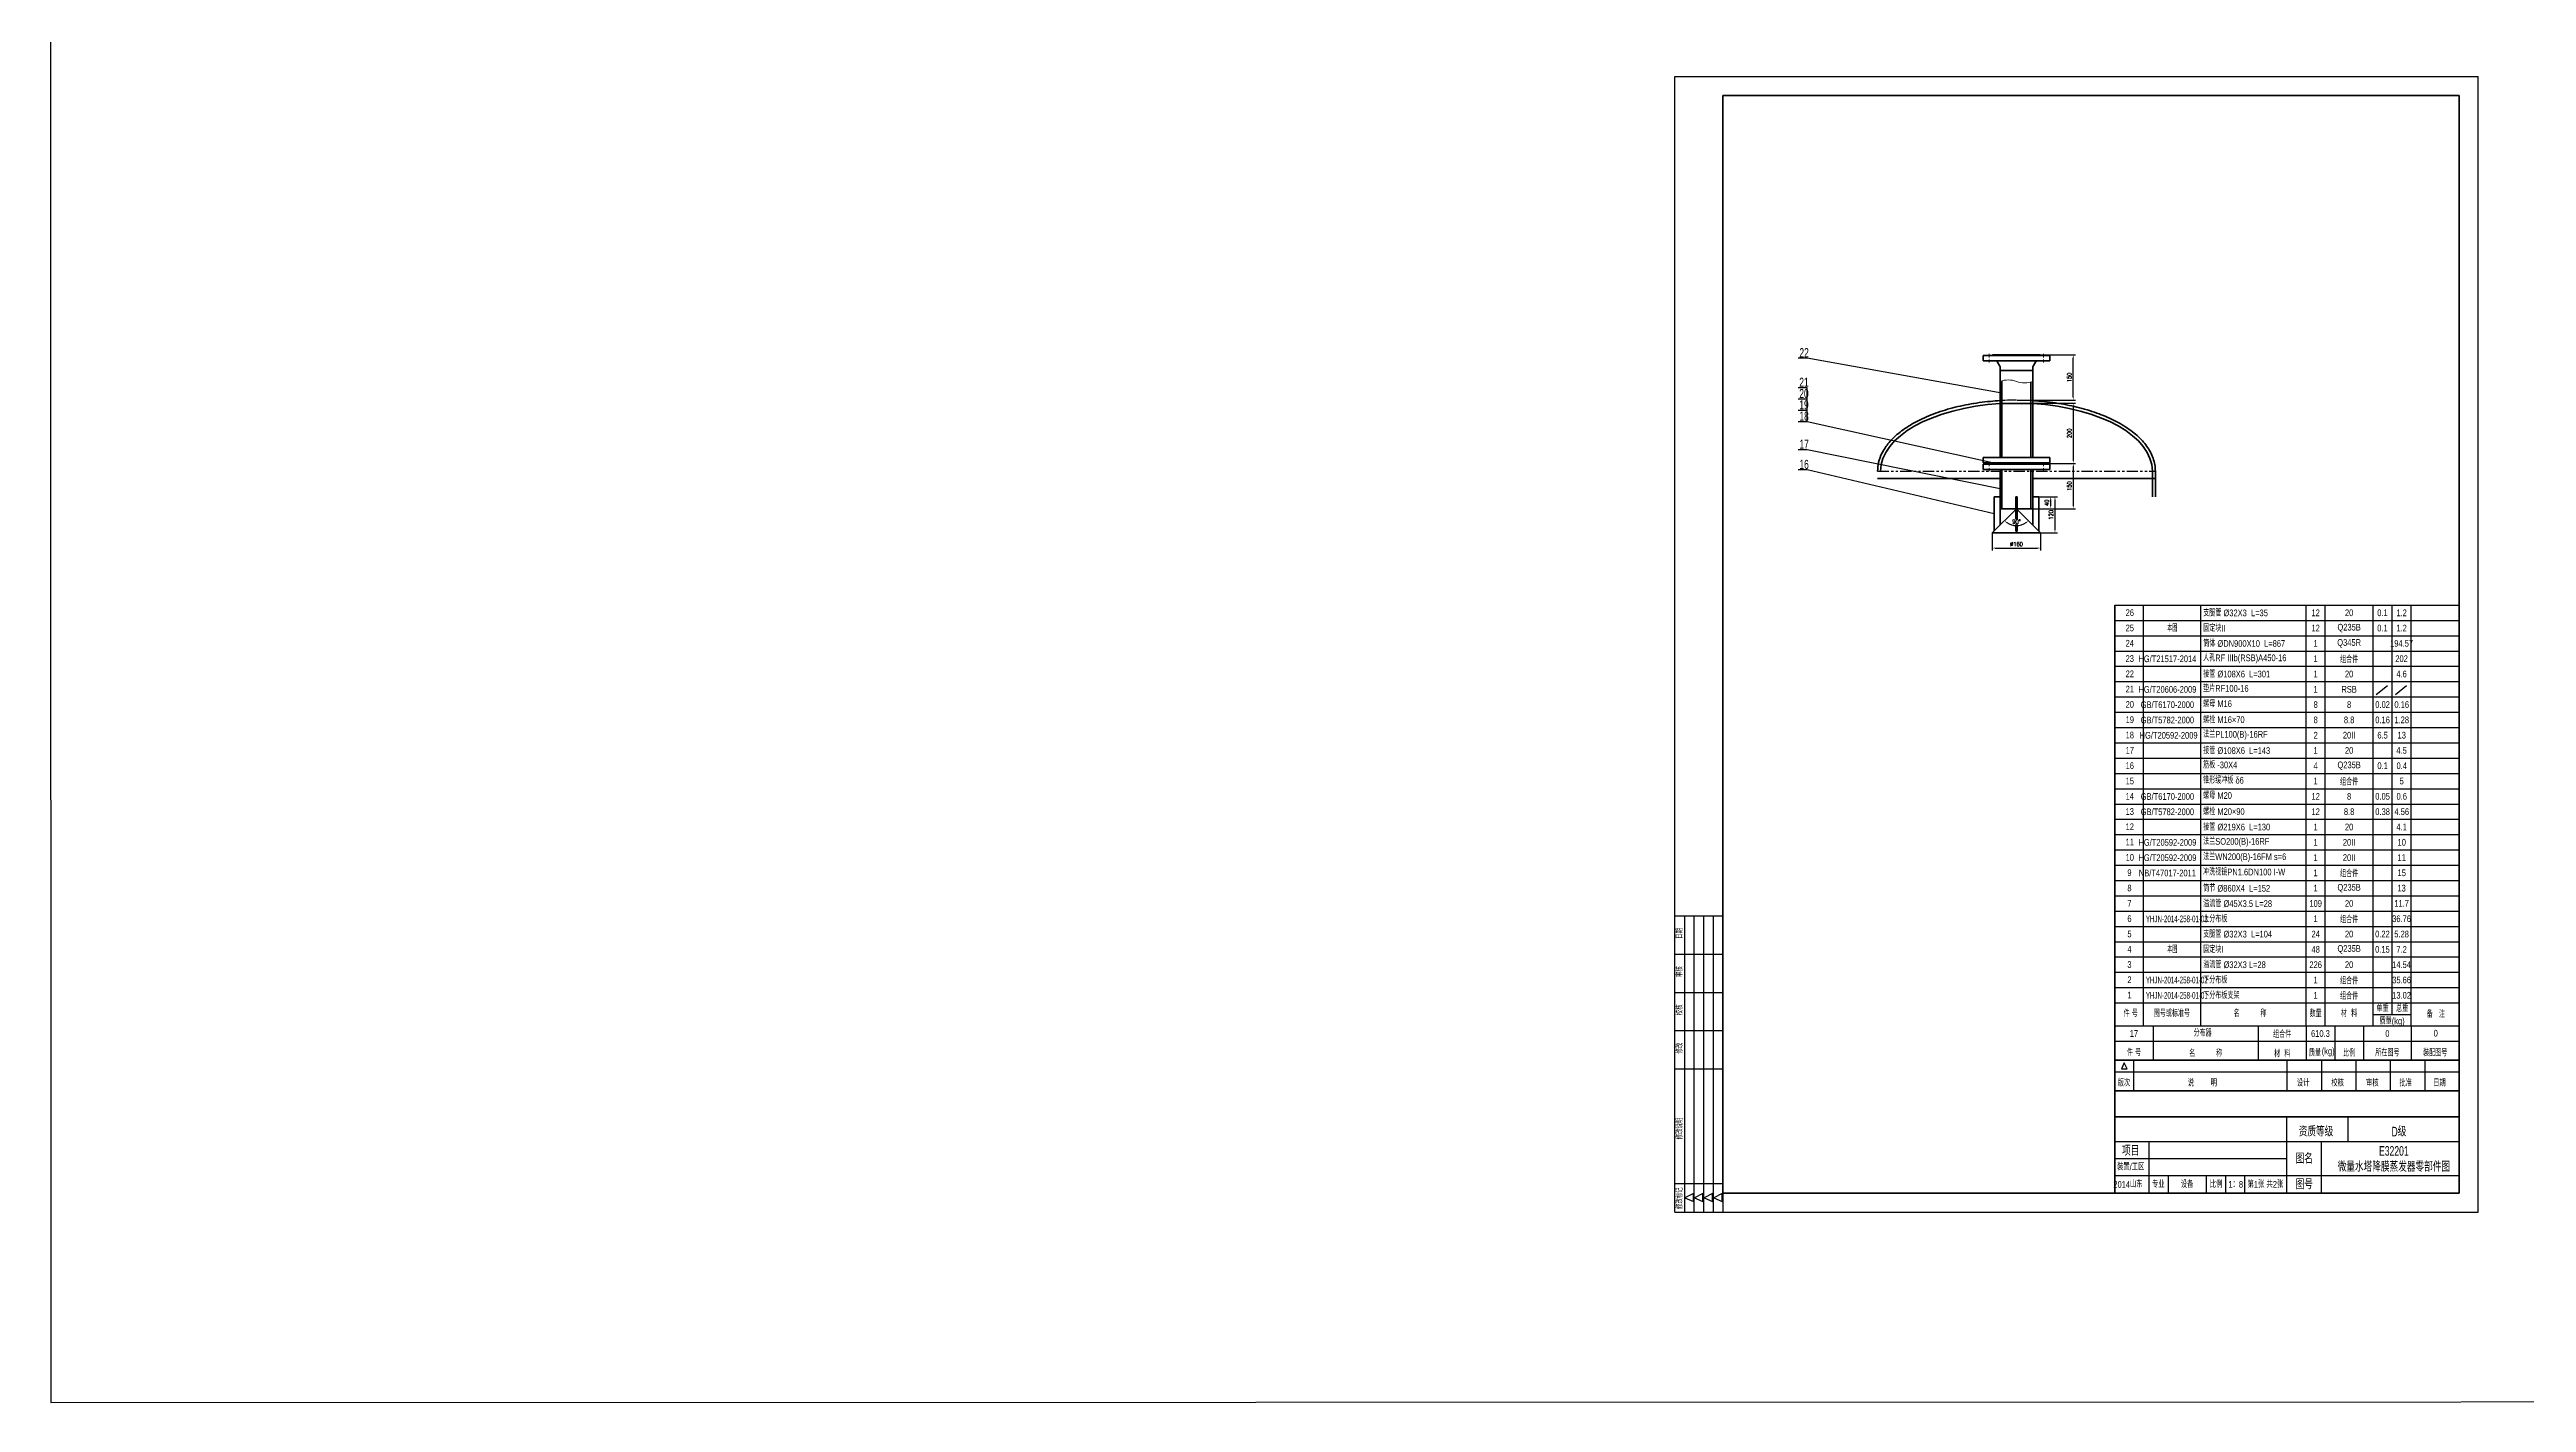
# Model space of a CAD drawing. Header units: millimetres. Extents: x 173791 to 206178, y -159089 to -143118.
# Drawn here: x 173791 to 181996, y -159089 to -154606 of the extents above; entities that cross this region are included whole.
import ezdxf
from ezdxf.enums import TextEntityAlignment as Align

# ---------------------------------------------------------------- set-up
doc = ezdxf.new("R2010")
doc.units = ezdxf.units.MM
doc.linetypes.add('ACAD_ISO10W100', pattern=[18.7, 12, -3, 0.7, -3])
doc.linetypes.add('PHANTOM', pattern=[2.5, 1.25, -0.25, 0.25, -0.25, 0.25, -0.25])
for name, color, linetype, lineweight in [('2（细实线）', 4, 'Continuous', 20), ('中心线', 1, 'ACAD_ISO10W100', 18), ('图层1', 4, 'Continuous', 35)]:
    doc.layers.add(name, color=color, linetype=linetype, lineweight=lineweight)
doc.layers.add('9双点划线层', color=6, linetype='PHANTOM')
doc.styles.add('TH_GBDIM', font='romans.shx', dxfattribs={"width": 0.8, "bigfont": 'gbcbig.shx'})
doc.styles.add('样式 3.5', font='roms.shx', dxfattribs={"width": 0.7, "height": 3.5, "bigfont": 'hztxt.shx'})
doc.styles.add('样式 5', font='roms.shx', dxfattribs={"width": 0.67, "height": 5, "bigfont": 'hztxt.shx'})
doc.dimstyles.new('TH_GBDIM', dxfattribs={"dimtxt": 3.5, "dimasz": 2.5, "dimexe": 2, "dimexo": 0, "dimgap": 1.5, "dimtad": 1, "dimdec": 1, "dimzin": 0, "dimdsep": 46, "dimtxsty": 'TH_GBDIM', "dimcen": 2.5, "dimclrd": 130, "dimclre": 130, "dimclrt": 3, "dimadec": 0, "dimazin": 0, "dimtfac": 0.714286, "dimtdec": 1, "dimtmove": 0, "dimatfit": 3, "dimfxl": 0, "dimtzin": 0, "dimlwd": -1, "dimlwe": -1, "dimarcsym": 0})

# ---------------------------------------------------------------- blocks, each defined once
blk = doc.blocks.new('*D588')
at = {"color": 130, "linetype": 'Continuous', "transparency": 16777216}
for p, q in [((180306.5, -155777.5), (180502.5, -155777.5)), ((180494.5, -155787.5), (180494.5, -155967.5))]:
    blk.add_line(p, q, dxfattribs=at)
at = {"color": 130, "transparency": 16777216}
blk.add_line((180306.5, -155977.5), (180502.5, -155977.5), dxfattribs=at)
for points in [[(180492.8, -155787.5), (180496.1, -155787.5), (180494.5, -155777.5)], [(180492.8, -155967.5), (180496.1, -155967.5), (180494.5, -155977.5)]]:
    blk.add_solid(points, dxfattribs=at)
at = {"layer": 'Defpoints', "color": 0, "transparency": 16777216}
for p in [(180306.5, -155777.5), (180306.5, -155977.5), (180494.5, -155977.5)]:
    blk.add_point(p, dxfattribs=at)
at = {"color": 3, "transparency": 16777216, "insert": (180481.5, -155877.5), "char_height": 14, "attachment_point": 5, "rotation": 90, "style": 'TH_GBDIM', "bg_fill": 3, "box_fill_scale": 1.1, "bg_fill_color": 256, "bg_fill_true_color": 13158600, "bg_fill_transparency": 0}
blk.add_mtext('200', dxfattribs=at)
blk = doc.blocks.new('*D589')
at = {"color": 130, "transparency": 16777216}
blk.add_line((180385.5, -155617.5), (180502.5, -155617.5), dxfattribs=at)
at = {"color": 130, "linetype": 'Continuous', "transparency": 16777216}
for p, q in [((180494.5, -155757.5), (180494.5, -155627.5)), ((180308.5, -155767.5), (180502.5, -155767.5))]:
    blk.add_line(p, q, dxfattribs=at)
at = {"color": 130, "transparency": 16777216}
for points in [[(180492.8, -155627.5), (180496.1, -155627.5), (180494.5, -155617.5)], [(180492.8, -155757.5), (180496.1, -155757.5), (180494.5, -155767.5)]]:
    blk.add_solid(points, dxfattribs=at)
at = {"layer": 'Defpoints', "color": 0, "transparency": 16777216}
for p in [(180385.5, -155617.5), (180494.5, -155617.5), (180308.5, -155767.5)]:
    blk.add_point(p, dxfattribs=at)
at = {"color": 3, "transparency": 16777216, "insert": (180481.5, -155692.5), "char_height": 14, "attachment_point": 5, "rotation": 90, "style": 'TH_GBDIM', "bg_fill": 3, "box_fill_scale": 1.1, "bg_fill_color": 256, "bg_fill_true_color": 13158600, "bg_fill_transparency": 0}
blk.add_mtext('150', dxfattribs=at)
blk = doc.blocks.new('*D590')
at = {"color": 130, "linetype": 'Continuous', "transparency": 16777216}
for p, q in [((180476.5, -155977.5), (180502.5, -155977.5)), ((180494.5, -155987.5), (180494.5, -156117.5))]:
    blk.add_line(p, q, dxfattribs=at)
at = {"color": 130, "transparency": 16777216}
blk.add_line((180401.3, -156127.5), (180502.5, -156127.5), dxfattribs=at)
for points in [[(180492.8, -155987.5), (180496.1, -155987.5), (180494.5, -155977.5)], [(180492.8, -156117.5), (180496.1, -156117.5), (180494.5, -156127.5)]]:
    blk.add_solid(points, dxfattribs=at)
at = {"layer": 'Defpoints', "color": 0, "transparency": 16777216}
for p in [(180476.5, -155977.5), (180401.3, -156127.5), (180494.5, -156127.5)]:
    blk.add_point(p, dxfattribs=at)
at = {"color": 3, "transparency": 16777216, "insert": (180481.5, -156052.5), "char_height": 14, "attachment_point": 5, "rotation": 90, "style": 'TH_GBDIM', "bg_fill": 3, "box_fill_scale": 1.1, "bg_fill_color": 256, "bg_fill_true_color": 13158600, "bg_fill_transparency": 0}
blk.add_mtext('150', dxfattribs=at)
blk = doc.blocks.new('*D591')
at = {"color": 130, "linetype": 'Continuous', "transparency": 16777216}
for p, q in [((180360.5, -156127.5), (180427.9, -156127.5)), ((180419.9, -156117.5), (180419.9, -156097.7))]:
    blk.add_line(p, q, dxfattribs=at)
at = {"color": 130, "transparency": 16777216}
blk.add_line((180380.5, -156087.7), (180427.9, -156087.7), dxfattribs=at)
for points in [[(180418.3, -156097.7), (180421.6, -156097.7), (180419.9, -156087.7)], [(180418.3, -156117.5), (180421.6, -156117.5), (180419.9, -156127.5)]]:
    blk.add_solid(points, dxfattribs=at)
at = {"color": 3, "transparency": 16777216, "insert": (180406.9, -156107.6), "char_height": 14, "attachment_point": 5, "rotation": 90, "style": 'TH_GBDIM', "bg_fill": 3, "box_fill_scale": 1.1, "bg_fill_color": 256, "bg_fill_true_color": 13158600, "bg_fill_transparency": 0}
blk.add_mtext('40', dxfattribs=at)
at = {"layer": 'Defpoints', "color": 0, "transparency": 16777216}
for p in [(180360.5, -156127.5), (180380.5, -156087.7), (180419.9, -156087.7)]:
    blk.add_point(p, dxfattribs=at)
blk = doc.blocks.new('*D592')
at = {"color": 130, "linetype": 'Continuous', "transparency": 16777216}
blk.add_arc((180306.5, -156127.5), 56, 235.24515, 304.75485, dxfattribs=at)
at = {"color": 130, "transparency": 16777216}
for points in [[(180273.5, -156174.8), (180275.6, -156172.2), (180266.9, -156167.1)], [(180337.3, -156172.2), (180339.5, -156174.8), (180346.1, -156167.1)]]:
    blk.add_solid(points, dxfattribs=at)
at = {"layer": 'Defpoints', "color": 0, "transparency": 16777216}
for p in [(180226.5, -156207.5), (180386.5, -156207.5)]:
    blk.add_point(p, dxfattribs=at)
at = {"color": 3, "transparency": 16777216, "insert": (180306.5, -156170.5), "char_height": 14, "attachment_point": 5, "style": 'TH_GBDIM', "bg_fill": 3, "box_fill_scale": 1.1, "bg_fill_color": 256, "bg_fill_true_color": 13158600, "bg_fill_transparency": 0}
blk.add_mtext('90°', dxfattribs=at)
at = {"layer": 'Defpoints', "color": 0, "transparency": 16777216}
for p in [(180306.5, -156127.5), (180306.5, -156127.5), (180292, -156181.6)]:
    blk.add_point(p, dxfattribs=at)
blk = doc.blocks.new('*D593')
at = {"color": 130, "linetype": 'Continuous', "transparency": 16777216}
for p, q in [((180380.5, -156087.7), (180442, -156087.7)), ((180434, -156097.7), (180434, -156197.5))]:
    blk.add_line(p, q, dxfattribs=at)
at = {"color": 130, "transparency": 16777216}
blk.add_line((180386.5, -156207.5), (180442, -156207.5), dxfattribs=at)
for points in [[(180432.3, -156097.7), (180435.6, -156097.7), (180434, -156087.7)], [(180432.3, -156197.5), (180435.6, -156197.5), (180434, -156207.5)]]:
    blk.add_solid(points, dxfattribs=at)
at = {"layer": 'Defpoints', "color": 0, "transparency": 16777216}
for p in [(180380.5, -156087.7), (180386.5, -156207.5), (180434, -156207.5)]:
    blk.add_point(p, dxfattribs=at)
at = {"color": 3, "transparency": 16777216, "insert": (180421, -156147.6), "char_height": 14, "attachment_point": 5, "rotation": 90, "style": 'TH_GBDIM', "bg_fill": 3, "box_fill_scale": 1.1, "bg_fill_color": 256, "bg_fill_true_color": 13158600, "bg_fill_transparency": 0}
blk.add_mtext('120', dxfattribs=at)
blk = doc.blocks.new('*D594')
at = {"color": 130, "linetype": 'Continuous', "transparency": 16777216}
for p, q in [((180226.5, -156207.5), (180226.5, -156265.7)), ((180236.5, -156257.7), (180376.5, -156257.7))]:
    blk.add_line(p, q, dxfattribs=at)
at = {"color": 130, "transparency": 16777216}
blk.add_line((180386.5, -156207.5), (180386.5, -156265.7), dxfattribs=at)
for points in [[(180236.5, -156256.1), (180236.5, -156259.4), (180226.5, -156257.7)], [(180376.5, -156256.1), (180376.5, -156259.4), (180386.5, -156257.7)]]:
    blk.add_solid(points, dxfattribs=at)
at = {"layer": 'Defpoints', "color": 0, "transparency": 16777216}
for p in [(180226.5, -156207.5), (180386.5, -156207.5), (180386.5, -156257.7)]:
    blk.add_point(p, dxfattribs=at)
at = {"color": 3, "transparency": 16777216, "insert": (180306.5, -156244.7), "char_height": 14, "attachment_point": 5, "style": 'TH_GBDIM', "bg_fill": 3, "box_fill_scale": 1.1, "bg_fill_color": 256, "bg_fill_true_color": 13158600, "bg_fill_transparency": 0}
blk.add_mtext('{%%c160}{}{}', dxfattribs=at)

msp = doc.modelspace()

# ---------------------------------------------------------------- linework, layer by layer
at = {"color": 7, "linetype": 'Continuous'}
for p, q in [((179174.9, -154694.9), (181836, -154694.9)), ((179174.9, -158458.5), (179174.9, -154694.9)), ((181836, -158458.5), (181836, -154694.9)), ((179174.9, -157476.4), (179333.3, -157476.4)), ((179206.6, -157476.4), (179206.6, -158458.5)), ((179238.3, -157476.4), (179238.3, -158458.5)), ((179269.9, -157476.4), (179269.9, -158458.5)), ((179301.6, -157476.4), (179301.6, -158458.5)), ((179174.9, -157603.1), (179333.3, -157603.1)), ((179174.9, -157729.8), (179333.3, -157729.8)), ((179174.9, -157856.6), (179333.3, -157856.6)), ((179174.9, -157983.3), (179333.3, -157983.3)), ((179174.9, -158363.4), (179333.3, -158363.4)), ((179174.9, -158458.5), (181836, -158458.5))]:
    msp.add_line(p, q, dxfattribs=at)
for p, q in [((179612.7, -155628.8), (179583, -155628.8)), ((180258.5, -155744.7), (179612.7, -155628.8)), ((179612.7, -155726.6), (179583, -155726.6)), ((179612.7, -155764.1), (179583, -155764.1)), ((179612.7, -155764.1), (179612.7, -155726.6)), ((179612.7, -155801.6), (179612.7, -155764.1)), ((179612.7, -155801.6), (179583, -155801.6)), ((179612.7, -155839.1), (179583, -155839.1)), ((179612.7, -155839.1), (179612.7, -155801.6)), ((180227.5, -155975.5), (179612.7, -155839.1)), ((179612.7, -155932.2), (179583, -155932.2)), ((180258.5, -156062.5), (179612.7, -155932.2)), ((179612.7, -155998.8), (179583, -155998.8)), ((180232.5, -156144.6), (179612.7, -155998.8)), ((180632.2, -156446.8), (181772.7, -156446.8)), ((180727.2, -157840.7), (180727.2, -156446.8)), ((180917.3, -157840.7), (180917.3, -156446.8)), ((181265.8, -157840.7), (181265.8, -156446.8)), ((181329.1, -157840.7), (181329.1, -156446.8)), ((181487.5, -157840.7), (181487.5, -156446.8)), ((181550.9, -157802.7), (181550.9, -156446.8)), ((181614.3, -157840.7), (181614.3, -156446.8)), ((180632.2, -156497.5), (181772.7, -156497.5)), ((180632.2, -156548.2), (181772.7, -156548.2)), ((180632.2, -156598.9), (181772.7, -156598.9)), ((180632.2, -156649.6), (181772.7, -156649.6)), ((180632.2, -156700.2), (181772.7, -156700.2)), ((180632.2, -156750.9), (181772.7, -156750.9)), ((181498.4, -156743), (181535.6, -156713.1)), ((181561.7, -156743), (181598.9, -156713.1)), ((180632.2, -156801.6), (181772.7, -156801.6)), ((180632.2, -156852.3), (181772.7, -156852.3)), ((180632.2, -156903), (181772.7, -156903)), ((180632.2, -156953.7), (181772.7, -156953.7)), ((180632.2, -157004.4), (181772.7, -157004.4)), ((180632.2, -157055.1), (181772.7, -157055.1)), ((180632.2, -157105.8), (181772.7, -157105.8)), ((180632.2, -157156.4), (181772.7, -157156.4)), ((180632.2, -157207.1), (181772.7, -157207.1)), ((180632.2, -157257.8), (181772.7, -157257.8)), ((180632.2, -157308.5), (181772.7, -157308.5)), ((180632.2, -157359.2), (181772.7, -157359.2)), ((180632.2, -157409.9), (181772.7, -157409.9)), ((180632.2, -157460.6), (181772.7, -157460.6)), ((180632.2, -157511.3), (181772.7, -157511.3)), ((180632.2, -157561.9), (181772.7, -157561.9)), ((180632.2, -157612.6), (181772.7, -157612.6)), ((180632.2, -157663.3), (181772.7, -157663.3)), ((180632.2, -157714), (181772.7, -157714)), ((180632.2, -157764.7), (181772.7, -157764.7)), ((180632.2, -157840.7), (181772.7, -157840.7)), ((181487.5, -157802.7), (181614.3, -157802.7)), ((180632.2, -157954.8), (181772.7, -157954.8)), ((180632.2, -157971.2), (180632.2, -158002.9)), ((180632.2, -157992.8), (181772.7, -157992.8)), ((180663, -157963.4), (180654.3, -157982.7)), ((180654.3, -157982.7), (180672.8, -157982.7)), ((180672.8, -157982.7), (180663, -157963.4)), ((180695.5, -158056.2), (180695.5, -157954.8)), ((181202.4, -157954.8), (181202.4, -158056.2)), ((181316.5, -157954.8), (181316.5, -158056.2)), ((181430.5, -157954.8), (181430.5, -158056.2)), ((181544.6, -157954.8), (181544.6, -158056.2)), ((181658.6, -157954.8), (181658.6, -158056.2)), ((181202.4, -158395.1), (181202.4, -158141.7)), ((181405.2, -158224.1), (181405.2, -158141.7)), ((180632.2, -158224.1), (181772.7, -158224.1)), ((180746.2, -158395.1), (180746.2, -158224.1)), ((181316.5, -158395.1), (181316.5, -158224.1)), ((181202.4, -158281.1), (180632.2, -158281.1)), ((181772.7, -158338.1), (180632.2, -158338.1)), ((180809.6, -158395.1), (180809.6, -158338.1)), ((180936.3, -158395.1), (180936.3, -158338.1)), ((180999.7, -158395.1), (180999.7, -158338.1)), ((181063, -158395.1), (181063, -158338.1)), ((179236.2, -158396.3), (179208.4, -158410.5)), ((179208.4, -158410.5), (179236.2, -158423)), ((179236.2, -158423), (179236.2, -158396.3)), ((179267.9, -158396.3), (179240.1, -158410.5)), ((179240.1, -158410.5), (179267.9, -158423)), ((179267.9, -158423), (179267.9, -158396.3)), ((179299.5, -158396.3), (179271.8, -158410.5)), ((179271.8, -158410.5), (179299.5, -158423)), ((179299.5, -158423), (179299.5, -158396.3)), ((179331.2, -158396.3), (179303.5, -158410.5)), ((179303.5, -158410.5), (179331.2, -158423)), ((179331.2, -158423), (179331.2, -158396.3)), ((179333.3, -158395.1), (179333.3, -158458.5))]:
    msp.add_line(p, q)
at = {"color": 4}
for p, q in [((180632.2, -157768.5), (180632.2, -157800.2)), ((180632.2, -157768.5), (180632.2, -157800.2)), ((180632.2, -157768.5), (180632.2, -157800.2)), ((180632.2, -157819.2), (180632.2, -157850.9))]:
    msp.add_line(p, q, dxfattribs=at)
for points in [[(180758.9, -157840.7), (180758.9, -157954.8)], [(181107.4, -157840.7), (181107.4, -157954.8)], [(181265.8, -157840.7), (181265.8, -157954.8)], [(181360.8, -157840.7), (181360.8, -157954.8)], [(181455.9, -157840.7), (181455.9, -157954.8)], [(181614.3, -157840.7), (181614.3, -157954.8)], [(180632.2, -157891.4), (181772.7, -157891.4)]]:
    msp.add_lwpolyline(points)
msp.add_open_spline([(180306.5, -155767.5), (180302.9, -155767.5), (180299.3, -155767.5), (180283.3, -155767.7), (180270.8, -155768.1), (180258.5, -155768.8)], degree=3, knots=[4.712389, 4.712389, 4.712389, 4.712389, 4.7361288, 4.7361288, 4.8180755, 4.8180755, 4.8180755, 4.8180755])
at = {"layer": '2（细实线）'}
msp.add_lwpolyline([(180252.5, -155705.5, -0.174613), (180306.5, -155705.5, 0.179674), (180360.5, -155705.5, 0.5)], format="xyb", dxfattribs=at)
at = {"layer": '9双点划线层', "ltscale": 30}
msp.add_line((179846.5, -156002.5), (180766.5, -156002.5), dxfattribs=at)
at = {"layer": '中心线'}
for p, q in [((180216.5, -155614.5), (180216.5, -155642.5)), ((180396.5, -155614.5), (180396.5, -155642.5)), ((180216.5, -155974.5), (180216.5, -156002.5))]:
    msp.add_line(p, q, dxfattribs=at)
at = {"layer": '图层1'}
for p, q in [((181772.7, -154758.3), (179333.3, -154758.3)), ((179333.3, -154758.3), (179333.3, -158395.1)), ((181772.7, -158395.1), (181772.7, -154758.3)), ((181772.7, -158395.1), (181772.7, -154758.3)), ((180416.5, -155619.5), (180196.5, -155619.5)), ((180196.5, -155619.5), (180196.5, -155637.5)), ((180385.5, -155617.5), (180227.5, -155617.5)), ((180227.5, -155617.5), (180227.5, -155619.5)), ((180385.5, -155617.5), (180385.5, -155619.5)), ((180416.5, -155619.5), (180416.5, -155637.5)), ((180196.5, -155637.5), (180416.5, -155637.5)), ((180243.3, -155641.5), (180251.4, -155655.6)), ((180252.5, -155659.6), (180252.5, -155669.5)), ((180252.5, -155669.5), (180360.5, -155669.5)), ((180252.5, -155669.5), (180252.5, -155957.5)), ((180258.5, -155957.5), (180258.5, -155703.6)), ((180354.5, -155707.4), (180354.5, -155957.5)), ((180360.5, -155659.6), (180360.5, -155669.5)), ((180360.5, -155669.5), (180360.5, -155957.5)), ((180369.7, -155641.5), (180361.6, -155655.6)), ((180252.5, -155779.1), (180360.5, -155779.1)), ((180196.5, -155975.5), (180196.5, -155957.5)), ((179846.5, -156027.5), (180252.5, -156027.5)), ((180196.5, -155979.5), (180196.5, -155997.5)), ((180227.5, -155977.5), (180227.5, -155975.5)), ((180227.5, -155977.5), (180227.5, -155979.5)), ((180252.5, -155997.5), (180252.5, -156181.5)), ((180258.5, -156127.5), (180258.5, -155997.5)), ((180354.5, -155997.5), (180354.5, -156127.5)), ((180360.5, -155997.5), (180360.5, -156181.5)), ((180360.5, -156027.5), (180766.5, -156027.5)), ((180756.5, -156087.5), (180756.5, -156002.5)), ((180766.5, -156087.5), (180766.5, -156002.5)), ((180306.5, -156127.5), (180226.5, -156207.5)), ((180232.5, -156087.7), (180232.5, -156201.5)), ((180252.5, -156087.7), (180232.5, -156087.7)), ((180304.5, -156087.7), (180308.5, -156087.7)), ((180304.5, -156087.7), (180304.5, -156201.5)), ((180308.5, -156087.7), (180308.5, -156201.5)), ((180380.5, -156087.7), (180380.5, -156201.5)), ((180226.5, -156207.5), (180386.5, -156207.5)), ((180304.5, -156201.5), (180308.5, -156201.5)), ((180632.2, -158002.9), (180632.2, -156446.8)), ((180632.2, -158056.2), (180632.2, -157574.6)), ((180632.2, -158056.2), (180632.2, -157574.6)), ((180632.2, -157954.8), (181772.7, -157954.8)), ((181772.7, -158056.2), (180632.2, -158056.2)), ((180632.2, -158056.2), (180632.2, -158141.7)), ((180632.2, -158056.2), (180632.2, -158141.7)), ((180632.2, -158141.7), (181772.7, -158141.7)), ((180632.2, -158141.7), (181772.7, -158141.7)), ((181772.7, -158141.7), (180632.2, -158141.7)), ((180632.2, -158395.1), (180632.2, -158141.7)), ((179333.3, -158395.1), (181772.7, -158395.1))]:
    msp.add_line(p, q, dxfattribs=at)
for centre, start, end in [((180236.4, -155645.5), 29.8989, 90), ((180244.5, -155659.6), 0, 29.8989), ((180368.5, -155659.6), 150.1011, 180), ((180376.6, -155645.5), 90, 150.1011)]:
    msp.add_arc(centre, 8, start, end, dxfattribs=at)
for start_param, end_param in [(4.832679, 6.283185), (3.141593, 4.592099)]:
    msp.add_ellipse((180306.5, -156002.5), major_axis=(-450, 0), ratio=0.5, start_param=start_param, end_param=end_param, dxfattribs=at)
for points, knots in [([(180252.5, -155769.1), (180241.7, -155769.7), (180231, -155770.6), (180195.5, -155774), (180171, -155777.4), (180123.6, -155786.3), (180100.5, -155791.7), (180056.6, -155804.4), (180035.6, -155811.7), (179996.3, -155827.9), (179978, -155836.9), (179944.4, -155856.3), (179929.2, -155866.8), (179902.2, -155888.9), (179890.5, -155900.6), (179873, -155922.5), (179866.5, -155932.5), (179856.2, -155952.9), (179852.3, -155963.4), (179847.6, -155983.5), (179846.5, -155993), (179846.5, -156002.5)], [4.831344, 4.831344, 4.831344, 4.831344, 4.902882, 4.902882, 5.069635, 5.069635, 5.236387, 5.236387, 5.40314, 5.40314, 5.569893, 5.569893, 5.736646, 5.736646, 5.903399, 5.903399, 6.035042, 6.035042, 6.166685, 6.166685, 6.283185, 6.283185, 6.283185, 6.283185]), ([(180766.5, -156002.5), (180766.5, -155995.4), (180765.9, -155988.3), (180763.4, -155974.2), (180761.6, -155967.2), (180756.7, -155953.4), (180753.7, -155946.6), (180743.3, -155926.9), (180734.3, -155914.4), (180712.6, -155890.6), (180699.8, -155879.2), (180670.9, -155857.8), (180654.7, -155847.8), (180619.4, -155829.2), (180600.3, -155820.7), (180559.5, -155805.5), (180537.9, -155798.7), (180492.9, -155787.1), (180469.4, -155782.2), (180421.1, -155774.5), (180396.4, -155771.6), (180367.7, -155769.6), (180364.1, -155769.3), (180360.5, -155769.1)], [3.141593, 3.141593, 3.141593, 3.141593, 3.22843, 3.22843, 3.315268, 3.315268, 3.402106, 3.402106, 3.568859, 3.568859, 3.735611, 3.735611, 3.902364, 3.902364, 4.069117, 4.069117, 4.23587, 4.23587, 4.402623, 4.402623, 4.569376, 4.569376, 4.593434, 4.593434, 4.593434, 4.593434])]:
    msp.add_open_spline(points, degree=3, knots=knots, dxfattribs=at)

# ---------------------------------------------------------------- texts
at = {"style": '样式 3.5'}
for s, height, width, p in [('26', 22.18, 0.67, (180668, -156482.8)), ('25', 22.18, 0.67, (180668, -156533.5)), ('本图', 22.18, 0.55, (180806.1, -156534.3)), ('支腿管 %%C32X3  L=35', 22.176, 0.67, (180925.1, -156483.6)), ('固定块II', 22.18, 0.67, (180925.1, -156534.3)), ('24', 22.18, 0.67, (180668, -156584.2)), ('23', 22.18, 0.67, (180668, -156634.9)), ('人孔RF IIIb(RSB)A450-16', 22.176, 0.67, (180924.7, -156632.5)), ('筒体 %%CDN900X10  L=867', 22.176, 0.67, (180925.1, -156585)), ('22', 22.18, 0.67, (180668, -156685.6)), ('接管 %%C108X6  L=301', 22.176, 0.67, (180925.1, -156686.3)), ('21', 22.18, 0.67, (180668, -156736.3)), ('20', 22.18, 0.67, (180668, -156786.9)), ('螺母 M16', 22.18, 0.67, (180924.7, -156784.6)), ('垫片RF100-16', 22.18, 0.67, (180924.7, -156733.9)), ('19', 22.18, 0.67, (180668, -156837.6)), ('18', 22.18, 0.67, (180668, -156888.3)), ('螺栓 M16×70', 22.18, 0.67, (180924.7, -156837.6)), ('法兰PL100(B)-16RF', 22.176, 0.67, (180924.7, -156885.9)), ('17', 22.18, 0.67, (180668, -156939)), ('接管 %%C108X6  L=143', 22.176, 0.67, (180925.1, -156939.8)), ('16', 22.18, 0.67, (180668, -156989.7)), ('15', 22.18, 0.67, (180668, -157040.4)), ('筋板 -30X4', 22.18, 0.67, (180924.7, -156987.3)), ('锥形缓冲板 δ6', 22.18, 0.67, (180924.7, -157038)), ('14', 22.18, 0.67, (180668, -157091.1)), ('螺母 M20', 22.18, 0.67, (180924.7, -157088.7)), ('13', 22.18, 0.67, (180668, -157141.8)), ('12', 22.18, 0.67, (180668, -157192.4)), ('螺栓 M20×90', 22.18, 0.67, (180924.7, -157141.8)), ('接管 %%C219X6  L=130', 22.176, 0.67, (180925.1, -157193.2)), ('11', 22.18, 0.67, (180668, -157243.1)), ('10', 22.18, 0.67, (180668, -157293.8)), ('法兰SO200(B)-16RF', 22.176, 0.67, (180924.7, -157240.7)), ('法兰WN200(B)-16FM s=6', 22.176, 0.67, (180924.7, -157291.4)), ('9', 22.2, 0.67, (180673.8, -157344.5)), ('冲洗视镜PN1.6DN100 I-W', 22.176, 0.67, (180924.7, -157342.1)), ('8', 22.2, 0.67, (180673.8, -157395.2)), ('7', 22.2, 0.67, (180673.8, -157445.9)), ('筒节 %%C860X4  L=152', 22.176, 0.67, (180925.1, -157396)), ('溢流管 %%C45X3.5 L=28', 22.176, 0.67, (180925.1, -157446.7)), ('6', 22.2, 0.67, (180673.8, -157496.6)), ('YHJN-2014-258-01-03', 22.176, 0.55, (180735.1, -157497.4)), ('支腿管 %%C32X3  L=104', 22.176, 0.67, (180925.1, -157548)), ('上分布板 ', 22.18, 0.67, (180925.1, -157497.4)), ('4', 22.2, 0.67, (180673.8, -157598)), ('5', 22.2, 0.67, (180673.8, -157547.3)), ('本图', 22.18, 0.55, (180806.1, -157598.7)), ('固定块I', 22.18, 0.67, (180925.1, -157598.7)), ('3', 22.2, 0.67, (180673.8, -157648.6)), ('2', 22.2, 0.67, (180673.8, -157699.3)), ('YHJN-2014-258-01-02', 22.176, 0.55, (180735.1, -157700.1)), ('溢流管 %%C32X3 L=28', 22.176, 0.67, (180925.1, -157649.4)), ('下分布板 ', 22.18, 0.67, (180925.1, -157700.1)), ('1', 22.2, 0.67, (180673.8, -157750)), ('YHJN-2014-258-01-01', 22.176, 0.55, (180735.1, -157750.8)), ('下分布板支架', 22.18, 0.67, (180925.1, -157750.8)), ('分布器', 22.18, 0.67, (180893.2, -157875.6)), ('(kg)', 22.18, 0.67, (181317.6, -157935.3))]:
    msp.add_text(s, height=height, dxfattribs=dict(at, width=width)).set_placement(p)
at = {"style": '样式 3.5', "width": 0.67}
for s, height, p in [('12', 22.18, (181297.5, -156472.2)), ('12', 22.18, (181297.5, -156522.8)), ('Q235B', 22.18, (181408.3, -156522.8)), ('20', 22.18, (181408.3, -156472.2)), ('HG/T21517-2014', 22.176, (180806.4, -156624.2)), ('1', 22.2, (181297.5, -156573.5)), ('1', 22.2, (181297.5, -156624.2)), ('Q345R', 22.18, (181408.3, -156573.5)), ('组合件', 22.18, (181408.3, -156624.2)), ('1', 22.2, (181297.5, -156674.9)), ('20', 22.18, (181408.3, -156674.9)), ('HG/T20606-2009', 22.176, (180806.4, -156725.6)), ('GB/T6170-2000', 22.176, (180806.4, -156776.3)), ('8', 22.2, (181297.5, -156776.3)), ('1', 22.2, (181297.5, -156725.6)), ('RSB', 22.18, (181408.3, -156725.6)), ('8', 22.2, (181408.3, -156776.3)), ('HG/T20592-2009', 22.176, (180810.4, -156877.7)), ('GB/T5782-2000', 22.176, (180806.4, -156827)), ('8', 22.2, (181297.5, -156827)), ('2', 22.2, (181297.5, -156877.7)), ('20II', 22.18, (181408.3, -156877.7)), ('8.8', 22.18, (181408.3, -156827)), ('1', 22.2, (181297.5, -156928.3)), ('20', 22.18, (181408.3, -156928.3)), ('4', 22.2, (181297.5, -156979)), ('1', 22.2, (181297.5, -157029.7)), ('Q235B', 22.18, (181408.3, -156979)), ('组合件', 22.18, (181408.3, -157029.7)), ('GB/T6170-2000', 22.176, (180806.4, -157080.4)), ('12', 22.18, (181297.5, -157080.4)), ('8', 22.2, (181408.3, -157080.4)), ('GB/T5782-2000', 22.176, (180806.4, -157131.1)), ('12', 22.18, (181297.5, -157131.1)), ('1', 22.2, (181297.5, -157181.8)), ('8.8', 22.18, (181408.3, -157131.1)), ('20', 22.18, (181408.3, -157181.8)), ('HG/T20592-2009', 22.176, (180806.4, -157232.5)), ('HG/T20592-2009', 22.176, (180806.4, -157283.2)), ('1', 22.2, (181297.5, -157232.5)), ('1', 22.2, (181297.5, -157283.2)), ('20II', 22.18, (181408.3, -157232.5)), ('20II', 22.18, (181408.3, -157283.2)), ('NB/T47017-2011', 22.176, (180806.4, -157333.8)), ('1', 22.2, (181297.5, -157333.8)), ('组合件', 22.18, (181408.3, -157333.8)), ('109', 22.18, (181297.5, -157435.2)), ('1', 22.2, (181297.5, -157384.5)), ('Q235B', 22.18, (181408.3, -157384.5)), ('20', 22.18, (181408.3, -157435.2)), ('1', 22.2, (181297.5, -157485.9)), ('组合件', 22.18, (181408.3, -157485.9)), ('48', 22.18, (181297.5, -157587.3)), ('24', 22.18, (181297.5, -157536.6)), ('Q235B', 22.18, (181408.3, -157587.3)), ('20', 22.18, (181408.3, -157536.6)), ('226', 22.18, (181297.5, -157638)), ('1', 22.2, (181297.5, -157688.7)), ('组合件', 22.18, (181408.3, -157688.7)), ('20', 22.18, (181408.3, -157638)), ('1', 22.2, (181297.5, -157739.4)), ('组合件', 22.18, (181408.3, -157739.4)), ('单重', 22.18, (181519.1, -157780.9)), ('总重', 22.18, (181584, -157780.7)), ('件 号', 22.18, (180684.9, -157797.4)), ('图号或标准号', 22.18, (180821.3, -157796.7)), ('名          称', 22.176, (181080.2, -157796.9)), ('数量', 22.18, (181297.5, -157797.4)), ('材  料', 22.18, (181408.3, -157796.8)), ('质量(kg)', 22.18, (181550.9, -157824.9)), ('备   注', 22.18, (181695.5, -157798.9)), ('件 号', 22.18, (180696, -157926.8)), ('17', 22.18, (180695.5, -157866.1)), ('名          称', 22.176, (180933.1, -157929.2)), ('组合件', 22.18, (181186.6, -157866.1)), ('材  料', 22.18, (181186.6, -157930.3)), ('质量', 22.18, (181295.1, -157927.7)), ('610.3', 22.18, (181313.3, -157866.1)), ('比例', 22.18, (181408.3, -157928.2)), ('所在图号', 22.18, (181535.1, -157927.2)), ('0', 22.2, (181535.1, -157866.1)), ('装配图号', 22.18, (181693.5, -157927.2)), ('0', 22.2, (181695.3, -157865.1))]:
    msp.add_text(s, height=height, dxfattribs=at).set_placement(p, align=Align.MIDDLE)
at = {"color": 1, "style": '样式 3.5', "width": 0.67}
for s, height, p in [('0.1', 22.18, (181518.7, -156472.2)), ('0.1', 22.18, (181518.7, -156522.8)), ('1.2', 22.18, (181582.1, -156472.2)), ('1.2', 22.18, (181582.1, -156522.8)), ('194.57', 22.18, (181582.1, -156573.5)), ('202', 22.18, (181582.1, -156624.2)), ('4.6', 22.18, (181582.1, -156674.9)), ('0.02', 22.18, (181519.2, -156776.3)), ('0.16', 22.18, (181582.6, -156776.3)), ('0.16', 22.18, (181519.2, -156827)), ('6.5', 22.18, (181519.2, -156877.7)), ('1.28', 22.18, (181582.6, -156827)), ('13', 22.18, (181582.6, -156877.7)), ('4.5', 22.18, (181582.1, -156928.3)), ('0.1', 22.18, (181519.2, -156979)), ('0.4', 22.18, (181582.6, -156979)), ('5', 22.2, (181582.6, -157029.7)), ('0.05', 22.18, (181519.2, -157080.4)), ('0.6', 22.18, (181582.6, -157080.4)), ('0.38', 22.18, (181519.2, -157131.1)), ('4.56', 22.18, (181582.6, -157131.1)), ('4.1', 22.18, (181582.1, -157181.8)), ('10', 22.18, (181582.6, -157232.5)), ('11', 22.18, (181582.6, -157283.2)), ('15', 22.18, (181582.6, -157333.8)), ('11.7', 22.18, (181582.1, -157435.2)), ('13', 22.18, (181582.1, -157384.5)), ('36.76', 22.18, (181582.1, -157485.9)), ('0.22', 22.18, (181518.7, -157536.6)), ('0.15', 22.18, (181518.7, -157587.3)), ('5.28', 22.18, (181582.1, -157536.6)), ('7.2', 22.18, (181582.1, -157587.3)), ('35.66', 22.18, (181582.1, -157688.7)), ('14.54', 22.18, (181582.1, -157638)), ('13.02', 22.18, (181582.1, -157739.4))]:
    msp.add_text(s, height=height, dxfattribs=at).set_placement(p, align=Align.MIDDLE)
at = {"char_height": 30, "width": 32.852, "attachment_point": 1, "style": '样式 3.5'}
for s, insert in [('22', (179587.4, -155595.4)), ('21', (179587.1, -155693.2)), ('20', (179587.1, -155730.7)), ('19', (179587.1, -155768.2)), ('18', (179587.4, -155805.7)), ('17', (179587.4, -155898.8)), ('16', (179587.4, -155965.4))]:
    msp.add_mtext(s, dxfattribs=dict(at, insert=insert))
at = {"char_height": 19.01, "attachment_point": 5, "rotation": 90, "style": '样式 3.5'}
for s, insert in [('日期', (179191.1, -157534.4)), ('审核', (179191.1, -157661.1)), ('校核', (179191.1, -157787.8)), ('修改', (179191.1, -157914.5)), ('修改说明', (179191.1, -158180.9)), ('修改标记', (179191.1, -158411.7))]:
    msp.add_mtext(s, dxfattribs=dict(at, insert=insert))
at = {"attachment_point": 5}
for s, insert, char_height, style in [('版次', (180662.3, -158030.4), 22.18, '样式 3.5'), ('说        明', (180922.1, -158030.4), 22.18, '样式 3.5'), ('设计', (181255.9, -158030.4), 22.18, '样式 3.5'), ('校核', (181370.2, -158030.4), 22.18, '样式 3.5'), ('审核', (181485, -158030.4), 22.18, '样式 3.5'), ('批准', (181595.7, -158030.4), 22.18, '样式 3.5'), ('日期', (181707.4, -158030.4), 22.18, '样式 3.5'), ('资质等级', (181298.7, -158191.3), 31.68, '样式 5'), ('D级', (181573.4, -158191.3), 31.68, '样式 5'), ('项目', (180684.9, -158255), 31.68, '样式 5'), ('图名', (181259.7, -158280.9), 31.68, '样式 5'), ('E32201\\P微量水塔降膜蒸发器零部件图', (181556.5, -158281.8), 31.68, '样式 5'), ('装置/工区', (180684.9, -158308.3), 22.18, '样式 3.5'), ('2014', (180655, -158366.4), 22.18, '样式 3.5'), ('山东', (180703.3, -158364.9), 22.18, '样式 3.5'), ('专业', (180776.4, -158366), 22.18, '样式 3.5'), ('设备', (180871.6, -158366), 22.18, '样式 3.5'), ('比例', (180967.6, -158366), 22.18, '样式 3.5'), ('1：8', (181032.8, -158366), 22.18, '样式 3.5'), ('第1张 共2张', (181131.2, -158366), 22.18, '样式 3.5'), ('图号', (181259.7, -158366), 31.68, '样式 5')]:
    msp.add_mtext(s, dxfattribs=dict(at, insert=insert, char_height=char_height, style=style))

# ---------------------------------------------------------------- next in the draw order: dimensions: what is measured, and where the dimension line sits
dim = msp.add_linear_dim(base=(180494.5, -155977.5), p1=(180306.5, -155777.5), p2=(180306.5, -155977.5), angle=90, dimstyle='TH_GBDIM', override={"dimscale": 4, "dimdec": 0, "dimtfill": 1})
dim.commit()
dim.dimension.update_dxf_attribs({"geometry": '*D588', "text_midpoint": (180481.5, -155877.5)})

# ---------------------------------------------------------------- next in the draw order: dimensions: what is measured, and where the dimension line sits
for base, p1, p2, picture, middle in [((180494.5, -155617.5), (180308.5, -155767.5), (180385.5, -155617.5), '*D589', (180481.5, -155692.5)), ((180494.5, -156127.5), (180476.5, -155977.5), (180401.3, -156127.5), '*D590', (180481.5, -156052.5))]:
    dim = msp.add_linear_dim(base=base, p1=p1, p2=p2, angle=90, dimstyle='TH_GBDIM', override={"dimscale": 4, "dimdec": 0, "dimtfill": 1})
    dim.commit()
    dim.dimension.update_dxf_attribs({"geometry": picture, "text_midpoint": middle})

# ---------------------------------------------------------------- next in the draw order: linework, layer by layer
at = {"layer": '中心线'}
msp.add_line((180396.5, -155974.5), (180396.5, -156002.5), dxfattribs=at)
at = {"layer": '图层1'}
for p, q in [((180196.5, -155957.5), (180416.5, -155957.5)), ((180416.5, -155975.5), (180416.5, -155957.5)), ((180416.5, -155975.5), (180196.5, -155975.5)), ((180416.5, -155979.5), (180196.5, -155979.5)), ((180196.5, -155997.5), (180416.5, -155997.5)), ((180385.5, -155977.5), (180227.5, -155977.5)), ((180385.5, -155977.5), (180227.5, -155977.5)), ((180385.5, -155977.5), (180385.5, -155975.5)), ((180385.5, -155977.5), (180385.5, -155979.5)), ((180416.5, -155979.5), (180416.5, -155997.5))]:
    msp.add_line(p, q, dxfattribs=at)

# ---------------------------------------------------------------- next in the draw order: dimensions: what is measured, and where the dimension line sits
dim = msp.add_linear_dim(base=(180419.9, -156087.7), p1=(180360.5, -156127.5), p2=(180380.5, -156087.7), angle=90, dimstyle='TH_GBDIM', override={"dimscale": 4, "dimdec": 0, "dimtfill": 1})
dim.commit()
dim.dimension.update_dxf_attribs({"geometry": '*D591', "text_midpoint": (180419.9, -156107.6), "dimtype": 160})

# ---------------------------------------------------------------- next in the draw order: linework, layer by layer
for p, q in [((180360.5, -156127.5), (180252.5, -156127.5)), ((180306.5, -156127.5), (180386.5, -156207.5)), ((180360.5, -156087.7), (180380.5, -156087.7))]:
    msp.add_line(p, q, dxfattribs=at)

# ---------------------------------------------------------------- next in the draw order: dimensions: what is measured, and where the dimension line sits
dim = msp.add_angular_dim_2l(base=(180292, -156181.6), line1=((180306.5, -156127.5), (180386.5, -156207.5)), line2=((180306.5, -156127.5), (180226.5, -156207.5)), dimstyle='TH_GBDIM', override={"dimscale": 4, "dimdec": 0, "dimtfill": 1})
dim.commit()
dim.dimension.update_dxf_attribs({"geometry": '*D592', "text_midpoint": (180306.5, -156170.5)})

# ---------------------------------------------------------------- next in the draw order: dimensions: what is measured, and where the dimension line sits
dim = msp.add_linear_dim(base=(180434, -156207.5), p1=(180380.5, -156087.7), p2=(180386.5, -156207.5), angle=90, dimstyle='TH_GBDIM', override={"dimscale": 4, "dimdec": 0, "dimtfill": 1})
dim.commit()
dim.dimension.update_dxf_attribs({"geometry": '*D593', "text_midpoint": (180421, -156147.6)})

# ---------------------------------------------------------------- next in the draw order: dimensions: what is measured, and where the dimension line sits
dim = msp.add_linear_dim(base=(180386.5, -156257.7), p1=(180226.5, -156207.5), p2=(180386.5, -156207.5), text='{%%c<>}{}{}', dimstyle='TH_GBDIM', override={"dimscale": 4, "dimgap": 1.5, "dimtad": 1, "dimjust": 0, "dimdec": 0, "dimlfac": 1, "dimse1": 0, "dimse2": 0, "dimsd1": 0, "dimsd2": 0, "dimtfill": 1})
dim.commit()
dim.dimension.update_dxf_attribs({"geometry": '*D594', "text_midpoint": (180306.5, -156244.7)})

# ---------------------------------------------------------------- next in the draw order: linework, layer by layer
msp.add_lwpolyline([(189762.3, -159084.6), (189758.4, -143117.6), (173791.3, -143121.5), (173795.3, -159088.6)], close=True)

doc.saveas('drawing.dxf')
